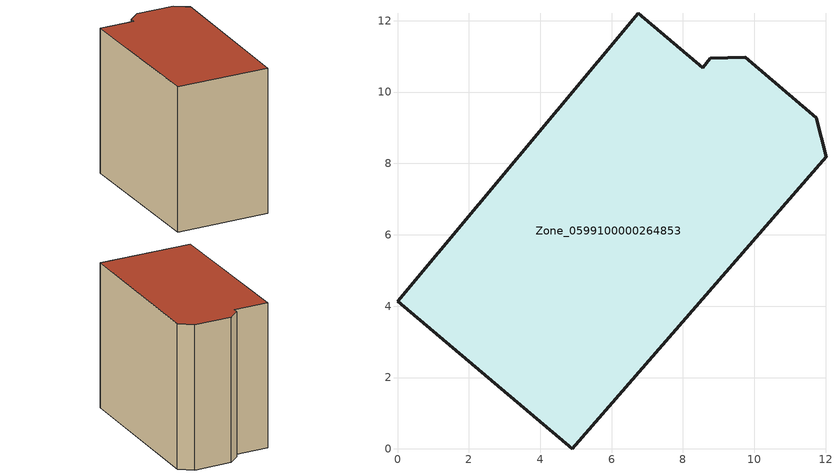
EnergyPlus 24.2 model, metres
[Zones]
Zone_0599100000264853
 floor ground (C_G): 4.9,0 0,4.14 6.75,12.21 8.55,10.68 8.77,10.94 9.75,10.97 11.73,9.28 12.01,8.19 z0
 wall outside (C_F): 11.73,9.28 9.75,10.97 8.77,10.94 8.55,10.68 6.75,12.21 0,4.14 4.9,0 12.01,8.19 11.73,9.28 z0:10.04
 roof outside (C_R): 8.55,10.68 6.75,12.21 0,4.14 4.9,0 12.01,8.19 11.73,9.28 9.75,10.97 8.77,10.94 z10.04
[BUILDING]
Pand.0599100000264853: North Axis=0; Terrain=City; Loads Convergence Tolerance Value=0.04; Temperature Convergence Tolerance Value=0.4; Solar Distribution=FullExterior; Maximum Number of Warmup Days=25; Minimum Number of Warmup Days=1
[Site:Location]
Rotterdam.The.Hague.AP_ZH_NLD Design_Conditions: Latitude=51.96; Longitude=4.45; Time Zone=1; Elevation=-4.5
[SITE:GROUNDTEMPERATURE:BUILDINGSURFACE]
18, 18, 18, 18, 18, 18, 18, 18, 18, 18, 18, 18
[MATERIAL] Thermal Absorptance=0.9; Solar Absorptance=0.7; Visible Absorptance=0.7
Name | Roughness | Thickness | Conductivity | Density | Specific Heat
G.TI.1946 | MediumSmooth | 0.15 | 1 | 540 | 1210
F.TI.1946 | Rough | 0.3 | 0.857143 | 1920 | 840
R.TI.1946 | MediumRough | 0.2 | 0.1 | 1500 | 1000
[CONSTRUCTION]
C_G: G.TI.1946
C_F: F.TI.1946
C_R: R.TI.1946
[ZONE]
Zone_0599100000264853: Type=1; Multiplier=1; Ceiling Height=Autocalculate; Volume=Autocalculate; Floor Area=autocalculate; Part of Total Floor Area=Yes
[ZONEINFILTRATION:DESIGNFLOWRATE]
Infil_Zone_0599100000264853: Zone or ZoneList or Space or SpaceList=Zone_0599100000264853; Schedule=AlwaysOn; Design Flow Rate Calculation Method=Flow/Area; Flow Rate per Floor Area=0.003; Constant Term Coefficient=1; Temperature Term Coefficient=0; Velocity Term Coefficient=0; Velocity Squared Term Coefficient=0
[HVACTEMPLATE:ZONE:IDEALLOADSAIRSYSTEM]
Zone_0599100000264853: Maximum Heating Supply Air Temperature=50; Minimum Cooling Supply Air Temperature=13; Maximum Heating Supply Air Humidity Ratio=0.0156; Minimum Cooling Supply Air Humidity Ratio=0.0077; Heating Limit=NoLimit; Cooling Limit=NoLimit; Dehumidification Control Type=ConstantSensibleHeatRatio; Cooling Sensible Heat Ratio=0.7; Dehumidification Setpoint=60; Humidification Control Type=None; Humidification Setpoint=30; Outdoor Air Method=None; Outdoor Air Flow Rate per Person=0.00944; Outdoor Air Flow Rate per Zone Floor Area=0; Outdoor Air Flow Rate per Zone=0; Demand Controlled Ventilation Type=None; Outdoor Air Economizer Type=NoEconomizer; Heat Recovery Type=None; Sensible Heat Recovery Effectiveness=0.7; Latent Heat Recovery Effectiveness=0.65
[ZONECONTROL:THERMOSTAT]
ThermostatControl_Zone_0599100000264853: Zone or ZoneList=Zone_0599100000264853; Control Type Schedule=DualSetpointControlType; Control 1=Thermostat_Zone_0599100000264853; Temperature Difference Between Cutout And Setpoint=0
[THERMOSTATSETPOINT:DUALSETPOINT]
Thermostat_Zone_0599100000264853: Heating Setpoint Temperature Schedule=HeatingSetpoint_Zone_0599100000264853; Cooling Setpoint Temperature Schedule=CoolingSetpoint_Zone_0599100000264853
[SCHEDULE:COMPACT]
HeatingSetpoint_Zone_0599100000264853: Through: 12/31, For: AllDays, Until: 24:00, 21
CoolingSetpoint_Zone_0599100000264853: Through: 12/31, For: AllDays, Until: 24:00, 24
DualSetpointControlType: Through: 12/31, For: AllDays, Until: 24:00, 4
AlwaysOn: Through: 12/31, For: AllDays, Until: 24:00, 1
